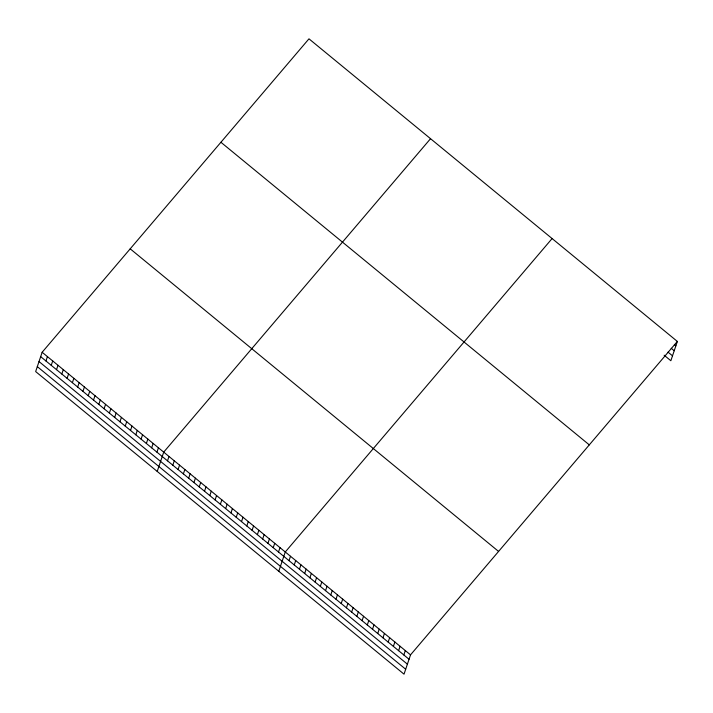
<?xml version="1.0" encoding="UTF-8"?>
<svg xmlns="http://www.w3.org/2000/svg" width="713" height="713" viewBox="0 0 713 713"><rect width="100%" height="100%" fill="white"/><g stroke="black" fill="none" stroke-linecap="round" stroke-linejoin="round"><path stroke-width="1.07" d="M42.147 352.267L35.65 371.562L404.03 674.168L410.528 654.864L677.35 341.438L308.97 38.832L42.147 352.267L410.528 654.864M45.953 360.983L47.432 356.607M51.238 365.323L52.717 360.947M56.523 369.664L58.003 365.288M61.817 374.004L63.288 369.628M67.102 378.345L68.573 373.969M72.387 382.685L73.858 378.309M77.672 387.034L79.143 382.658M82.958 391.375L84.428 386.999M88.243 395.715L89.713 391.339M93.528 400.055L94.998 395.679M98.813 404.396L100.283 400.02M104.098 408.736L105.569 404.36M109.383 413.085L110.854 408.701M114.668 417.426L116.139 413.05M119.953 421.766L121.424 417.39M125.238 426.107L126.709 421.731M130.524 430.447L131.994 426.071M135.809 434.787L137.279 430.411M141.094 439.128L142.564 434.752M146.379 443.477L147.849 439.101M151.664 447.817L153.135 443.441M156.949 452.158L158.429 447.782M157.216 471.418L163.714 452.122L430.536 138.696M167.519 460.839L168.999 456.463M172.804 465.179L174.284 460.803M178.09 469.528L179.569 465.143M183.375 473.869L184.854 469.493M188.66 478.209L190.139 473.833M193.954 482.549L195.424 478.173M199.239 486.89L200.709 482.514M204.524 491.23L205.995 486.854M209.809 495.571L211.28 491.195M215.094 499.92L216.565 495.544M220.379 504.26L221.85 499.884M225.664 508.601L227.135 504.225M230.95 512.941L232.42 508.565M236.235 517.281L237.705 512.905M241.52 521.622L242.99 517.246M246.805 525.962L248.276 521.586M252.09 530.312L253.561 525.936M257.375 534.652L258.846 530.276M262.66 538.992L264.131 534.616M267.945 543.333L269.416 538.957M273.231 547.673L274.701 543.297M278.516 552.014L279.986 547.637M278.783 571.282L285.271 551.978L552.103 238.552M289.023 560.65L290.494 556.265M294.237 564.937L295.717 560.552M299.46 569.224L300.931 564.839M304.674 573.51L306.153 569.126M309.897 577.797L311.367 573.412M315.11 582.084L316.59 577.699M320.333 586.371L321.804 581.986M325.556 590.658L327.026 586.273M330.77 594.945L332.24 590.56M335.992 599.232L337.463 594.847M341.206 603.519L342.686 599.134M346.429 607.806L347.899 603.421M351.643 612.093L353.122 607.708M356.865 616.38L358.336 611.995M362.079 620.666L363.559 616.282M367.302 624.953L368.773 620.568M372.525 629.24L373.995 624.855M377.738 633.527L379.209 629.142M382.961 637.814L384.432 633.429M388.175 642.101L389.646 637.716M393.398 646.388L394.868 642.003M398.612 650.675L400.091 646.29M403.834 654.962L405.305 650.577M677.35 341.438L670.853 360.733L664.151 355.226M674.382 344.593L675.879 345.814M671.236 348.292L674.222 350.743M668.036 352.142L672.511 355.814M220.914 142.27L589.295 444.876M130.194 248.828L498.574 551.434M40.668 356.643L409.048 659.249M39.01 361.562L407.399 664.168M37.308 366.634L405.688 669.24"/></g></svg>
